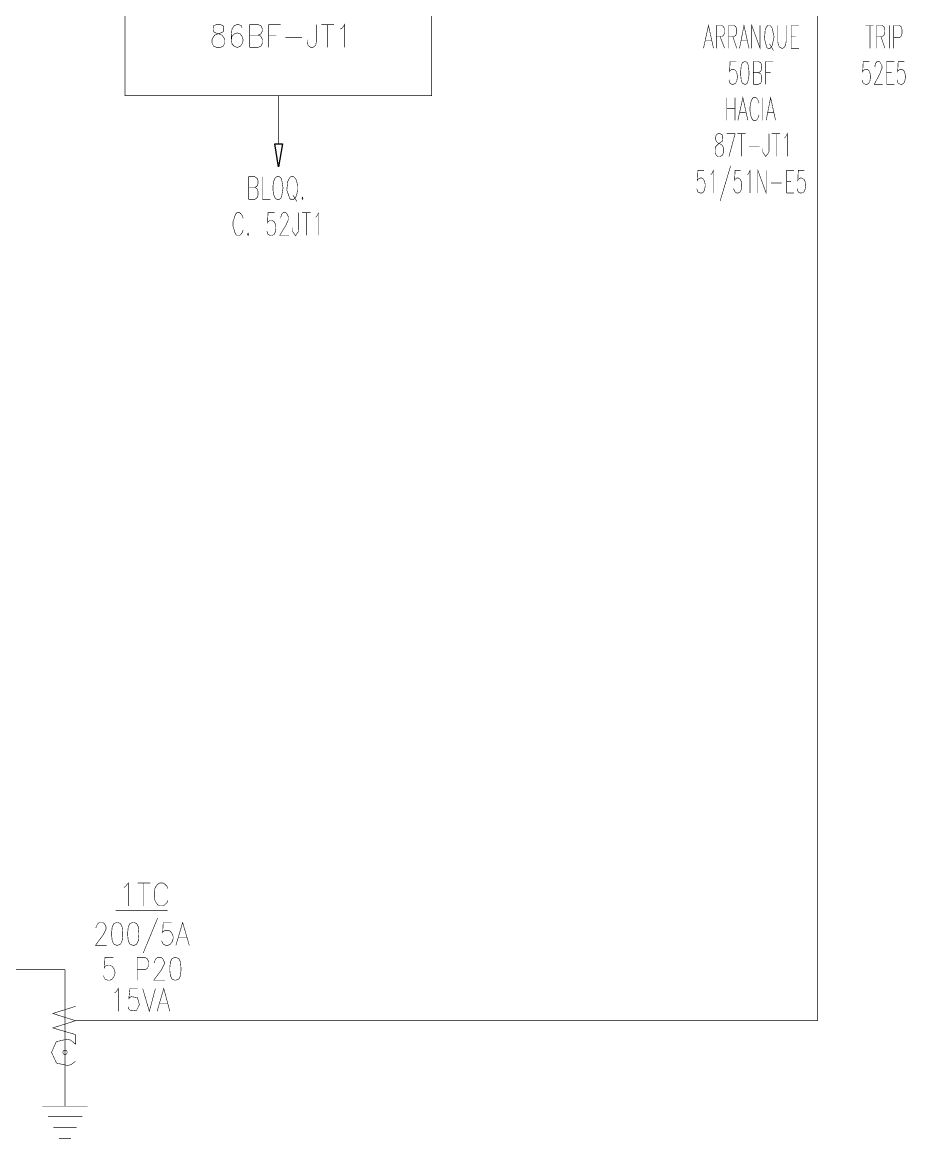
# Model space of a CAD drawing. Header units: millimetres. Extents: x -1355 to 3509, y -1443 to -567.
# Drawn here: x 3100.4 to 3172.1, y -1017.3 to -926.7 of the extents above; entities that cross this region are included whole.
import ezdxf

# ---------------------------------------------------------------- set-up
doc = ezdxf.new("R2010")
doc.units = ezdxf.units.MM

msp = doc.modelspace()

# ---------------------------------------------------------------- linework, layer by layer
at = {"color": 0, "const_width": 0.045}
for points in [[(3165.005, -915.915), (3165.005, -1007.77)], [(3126.221, -927.285), (3126.4, -927.194), (3126.582, -926.924), (3126.582, -928.771)], [(3159.644, -928.842), (3159.644, -926.995), (3160.319, -928.842), (3160.319, -926.995)], [(3118.248, -927.194), (3118.203, -927.014), (3117.977, -926.924), (3117.843, -926.924), (3117.617, -927.014), (3117.439, -927.285), (3117.391, -927.689), (3117.391, -928.14), (3117.439, -928.502), (3117.617, -928.68), (3117.843, -928.771), (3117.887, -928.771), (3118.113, -928.68), (3118.248, -928.502), (3118.339, -928.231), (3118.339, -928.14), (3118.248, -927.871), (3118.113, -927.689), (3117.887, -927.602), (3117.843, -927.602), (3117.617, -927.689), (3117.439, -927.871), (3117.391, -928.14)], [(3118.878, -928.771), (3118.878, -926.924), (3119.555, -926.924), (3119.779, -927.014), (3119.914, -927.285), (3119.914, -927.419), (3119.779, -927.689), (3119.555, -927.78), (3118.878, -927.78)], [(3119.555, -927.78), (3119.779, -927.871), (3119.914, -928.14), (3119.914, -928.411), (3119.779, -928.68), (3119.555, -928.771), (3118.878, -928.771)], [(3120.409, -928.771), (3120.409, -926.924), (3121.4, -926.924)], [(3120.409, -927.78), (3121.04, -927.78)], [(3124.283, -926.924), (3124.283, -928.32), (3124.239, -928.592), (3124.148, -928.68), (3124.013, -928.771), (3123.834, -928.771), (3123.699, -928.68), (3123.608, -928.592), (3123.565, -928.32), (3123.565, -928.14)], [(3124.69, -926.924), (3125.726, -926.924)], [(3125.186, -926.924), (3125.186, -928.771)], [(3155.727, -928.842), (3156.131, -926.995), (3156.536, -928.842)], [(3156.762, -928.842), (3156.762, -926.995), (3157.21, -926.995), (3157.348, -927.086), (3157.392, -927.177), (3157.436, -927.355), (3157.436, -927.534), (3157.392, -927.717), (3157.348, -927.807), (3157.21, -927.895), (3156.762, -927.895)], [(3157.753, -928.842), (3157.753, -926.995), (3158.202, -926.995), (3158.336, -927.086), (3158.383, -927.177), (3158.427, -927.355), (3158.427, -927.534), (3158.383, -927.717), (3158.336, -927.807), (3158.202, -927.895), (3157.753, -927.895)], [(3158.653, -928.842), (3159.014, -926.995), (3159.419, -928.842)], [(3161.762, -926.995), (3161.762, -928.303), (3161.806, -928.572), (3161.896, -928.752), (3162.076, -928.842), (3162.167, -928.842), (3162.301, -928.752), (3162.393, -928.572), (3162.436, -928.303), (3162.436, -926.995)], [(3162.841, -928.842), (3162.841, -926.995), (3163.472, -926.995)], [(3168.879, -926.995), (3169.554, -926.995)], [(3169.24, -926.995), (3169.24, -928.842)], [(3169.779, -928.842), (3169.779, -926.995), (3170.228, -926.995), (3170.366, -927.086), (3170.41, -927.177), (3170.454, -927.355), (3170.454, -927.534), (3170.41, -927.717), (3170.366, -927.807), (3170.228, -927.895), (3169.779, -927.895)], [(3170.814, -926.995), (3170.814, -928.842)], [(3171.175, -928.842), (3171.175, -926.995), (3171.627, -926.995), (3171.762, -927.086), (3171.806, -927.177), (3171.85, -927.355), (3171.85, -927.626), (3171.806, -927.807), (3171.762, -927.895), (3171.627, -927.986), (3171.175, -927.986)], [(3121.76, -927.959), (3123.113, -927.959)], [(3155.905, -928.212), (3156.356, -928.212)], [(3157.076, -927.895), (3157.436, -928.842)], [(3158.113, -927.895), (3158.427, -928.842)], [(3158.788, -928.212), (3159.283, -928.212)], [(3161.084, -928.481), (3161.401, -929.021)], [(3162.841, -927.895), (3163.202, -927.895)], [(3170.14, -927.895), (3170.454, -928.842)], [(3162.841, -928.842), (3163.472, -928.842)], [(3158.383, -929.921), (3157.888, -929.921), (3157.841, -930.734), (3157.888, -930.643), (3158.022, -930.555), (3158.157, -930.555), (3158.336, -930.643), (3158.427, -930.825), (3158.474, -931.095), (3158.474, -931.23), (3158.427, -931.5), (3158.336, -931.681), (3158.157, -931.769), (3158.022, -931.769), (3157.888, -931.681), (3157.841, -931.591), (3157.796, -931.409)], [(3159.779, -931.769), (3159.779, -929.921), (3160.184, -929.921), (3160.366, -930.012), (3160.41, -930.103), (3160.454, -930.282), (3160.454, -930.464), (3160.41, -930.643), (3160.366, -930.734), (3160.184, -930.825), (3159.779, -930.825)], [(3160.77, -931.769), (3160.77, -929.921), (3161.401, -929.921)], [(3169.193, -929.925), (3168.697, -929.925), (3168.653, -930.734), (3168.697, -930.643), (3168.879, -930.555), (3169.014, -930.555), (3169.149, -930.643), (3169.24, -930.825), (3169.283, -931.095), (3169.283, -931.23), (3169.24, -931.5), (3169.149, -931.681), (3169.014, -931.769), (3168.879, -931.769), (3168.697, -931.681), (3168.653, -931.591), (3168.607, -931.409)], [(3169.645, -930.373), (3169.645, -930.282), (3169.688, -930.103), (3169.733, -930.012), (3169.823, -929.925), (3170.005, -929.925), (3170.093, -930.012), (3170.228, -930.282), (3170.228, -930.464), (3170.14, -930.643), (3170.049, -930.913), (3169.597, -931.769), (3170.275, -931.769)], [(3170.589, -931.769), (3170.589, -929.925), (3171.219, -929.925)], [(3172.032, -929.925), (3171.536, -929.925), (3171.493, -930.734), (3171.536, -930.643), (3171.715, -930.555), (3171.85, -930.555), (3171.985, -930.643), (3172.076, -930.825), (3172.122, -931.095), (3172.122, -931.23), (3172.076, -931.5), (3171.985, -931.681), (3171.85, -931.769), (3171.715, -931.769), (3171.536, -931.681), (3171.493, -931.591), (3171.445, -931.409)], [(3160.184, -930.825), (3160.366, -930.913), (3160.41, -931.004), (3160.454, -931.139), (3160.454, -931.409), (3160.41, -931.591), (3160.366, -931.681), (3160.184, -931.769), (3159.779, -931.769)], [(3160.77, -930.825), (3161.175, -930.825)], [(3170.589, -930.825), (3170.996, -930.825)], [(3170.589, -931.769), (3171.219, -931.769)], [(3121.221, -936.608), (3121.221, -932.689)], [(3157.617, -932.851), (3157.617, -934.699)], [(3158.293, -932.851), (3158.293, -934.699)], [(3158.518, -934.699), (3158.922, -932.851), (3159.328, -934.699)], [(3160.231, -933.3), (3160.184, -933.121), (3160.093, -932.942), (3160.005, -932.851), (3159.779, -932.851), (3159.688, -932.942), (3159.6, -933.121), (3159.553, -933.3), (3159.509, -933.572), (3159.509, -933.977), (3159.553, -934.247), (3159.6, -934.426), (3159.688, -934.608), (3159.779, -934.699), (3160.005, -934.699), (3160.093, -934.608), (3160.184, -934.426), (3160.231, -934.247)], [(3160.545, -932.851), (3160.545, -934.699)], [(3160.814, -934.699), (3161.175, -932.851), (3161.58, -934.699)], [(3157.617, -933.752), (3158.293, -933.752)], [(3158.697, -934.068), (3159.148, -934.068)], [(3160.949, -934.068), (3161.445, -934.068)], [(3157.796, -937.626), (3158.293, -935.778), (3157.617, -935.778)], [(3158.474, -935.778), (3159.148, -935.778)], [(3158.832, -935.778), (3158.832, -937.626)], [(3161.04, -935.778), (3161.04, -937.174), (3161.032, -937.292), (3160.776, -937.626), (3160.545, -937.288), (3160.545, -937.174), (3160.545, -936.995)], [(3161.266, -935.778), (3161.941, -935.778)], [(3161.627, -935.778), (3161.627, -937.626)], [(3162.301, -936.139), (3162.393, -936.048), (3162.527, -935.778), (3162.527, -937.626)], [(3159.419, -936.817), (3160.275, -936.817)], [(3156.31, -939.112), (3156.401, -939.021), (3156.536, -938.752), (3156.536, -940.599)], [(3157.932, -938.391), (3157.076, -941.23)], [(3159.283, -939.112), (3159.374, -939.021), (3159.509, -938.752), (3159.509, -940.599)], [(3160.14, -940.599), (3160.14, -938.752), (3160.814, -940.599), (3160.814, -938.752)], [(3118.787, -941.113), (3118.787, -939.265), (3119.283, -939.265), (3119.417, -939.356), (3119.508, -939.443), (3119.553, -939.625), (3119.553, -939.805), (3119.508, -939.986), (3119.417, -940.077), (3119.283, -940.121), (3118.787, -940.121)], [(3119.914, -939.265), (3119.914, -941.113), (3120.543, -941.113)], [(3155.77, -938.752), (3155.275, -938.752), (3155.23, -939.564), (3155.275, -939.473), (3155.453, -939.382), (3155.588, -939.382), (3155.727, -939.473), (3155.814, -939.652), (3155.861, -939.878), (3155.861, -940.057), (3155.814, -940.329), (3155.727, -940.508), (3155.588, -940.599), (3155.453, -940.599), (3155.275, -940.508), (3155.23, -940.418), (3155.184, -940.238)], [(3158.744, -938.752), (3158.293, -938.752), (3158.248, -939.564), (3158.293, -939.473), (3158.427, -939.382), (3158.562, -939.382), (3158.697, -939.473), (3158.788, -939.652), (3158.832, -939.878), (3158.832, -940.057), (3158.788, -940.329), (3158.697, -940.508), (3158.562, -940.599), (3158.427, -940.599), (3158.293, -940.508), (3158.157, -940.238)], [(3162.483, -940.599), (3162.483, -938.752), (3163.067, -938.752)], [(3163.923, -938.752), (3163.427, -938.752), (3163.383, -939.564), (3163.427, -939.473), (3163.562, -939.382), (3163.697, -939.382), (3163.879, -939.473), (3163.967, -939.652), (3164.014, -939.878), (3164.014, -940.06), (3163.967, -940.329), (3163.879, -940.508), (3163.697, -940.599), (3163.562, -940.599), (3163.427, -940.508), (3163.383, -940.418), (3163.336, -940.238)], [(3119.283, -940.121), (3119.417, -940.212), (3119.508, -940.3), (3119.553, -940.482), (3119.553, -940.752), (3119.508, -940.931), (3119.417, -941.022), (3119.283, -941.113), (3118.787, -941.113)], [(3161.219, -939.787), (3162.076, -939.787)], [(3162.483, -939.652), (3162.841, -939.652)], [(3122.391, -940.752), (3122.708, -941.291)], [(3162.483, -940.599), (3163.067, -940.599)], [(3118.339, -942.643), (3118.291, -942.465), (3118.157, -942.282), (3118.068, -942.192), (3117.843, -942.192), (3117.752, -942.282), (3117.661, -942.465), (3117.617, -942.643), (3117.526, -942.913), (3117.526, -943.318), (3117.617, -943.59), (3117.661, -943.769), (3117.752, -943.948), (3117.843, -944.039), (3118.068, -944.039), (3118.157, -943.948), (3118.291, -943.769), (3118.339, -943.59)], [(3120.905, -942.192), (3120.365, -942.192), (3120.32, -943.003), (3120.365, -942.913), (3120.543, -942.822), (3120.679, -942.822), (3120.86, -942.913), (3120.951, -943.094), (3120.995, -943.318), (3120.995, -943.499), (3120.951, -943.769), (3120.86, -943.948), (3120.679, -944.039), (3120.543, -944.039), (3120.365, -943.948), (3120.32, -943.86), (3120.274, -943.679)], [(3121.4, -942.643), (3121.4, -942.553), (3121.447, -942.373), (3121.491, -942.282), (3121.582, -942.192), (3121.805, -942.192), (3121.895, -942.282), (3122.03, -942.553), (3122.03, -942.734), (3121.943, -942.913), (3121.852, -943.139), (3121.312, -944.039), (3122.077, -944.039)], [(3122.843, -942.192), (3122.843, -943.59), (3122.837, -943.711), (3122.594, -944.057), (3122.35, -943.711), (3122.347, -943.59), (3122.347, -943.408)], [(3123.113, -942.192), (3123.834, -942.192)], [(3123.474, -942.192), (3123.474, -944.039)], [(3124.239, -942.553), (3124.329, -942.465), (3124.465, -942.192), (3124.465, -944.039)], [(3108.655, -996.961), (3108.789, -996.87), (3109.013, -996.6), (3109.013, -998.447)], [(3109.781, -996.6), (3110.816, -996.6)], [(3110.274, -996.6), (3110.274, -998.447)], [(3112.212, -997.052), (3112.168, -996.87), (3111.986, -996.69), (3111.851, -996.6), (3111.537, -996.6), (3111.4, -996.69), (3111.265, -996.87), (3111.177, -997.052), (3111.13, -997.277), (3111.13, -997.726), (3111.177, -997.996), (3111.265, -998.177), (3111.4, -998.356), (3111.537, -998.447), (3111.851, -998.447), (3111.986, -998.356), (3112.168, -998.177), (3112.212, -997.996)], [(3107.977, -998.808), (3112.212, -998.808)], [(3106.402, -1000.248), (3106.402, -1000.16), (3106.537, -999.89), (3106.673, -999.799), (3106.942, -999.799), (3107.077, -999.89), (3107.212, -1000.16), (3107.212, -1000.339), (3106.986, -1000.79), (3106.356, -1001.647), (3107.256, -1001.647)], [(3111.4, -999.438), (3110.229, -1002.277)], [(3112.526, -999.799), (3111.851, -999.799), (3111.808, -1000.609), (3111.851, -1000.521), (3112.033, -1000.43), (3112.256, -1000.43), (3112.437, -1000.521), (3112.573, -1000.7), (3112.663, -1000.926), (3112.663, -1001.104), (3112.573, -1001.374), (3112.437, -1001.556), (3112.256, -1001.647), (3112.033, -1001.647), (3111.851, -1001.556), (3111.717, -1001.286)], [(3112.887, -1001.647), (3113.429, -999.799), (3113.969, -1001.647)], [(3113.113, -1001.016), (3113.743, -1001.016)], [(3107.799, -1002.635), (3107.121, -1002.635), (3107.077, -1003.447), (3107.121, -1003.356), (3107.347, -1003.266), (3107.526, -1003.266), (3107.708, -1003.356), (3107.842, -1003.538), (3107.933, -1003.808), (3107.933, -1003.943), (3107.842, -1004.213), (3107.708, -1004.392), (3107.526, -1004.482), (3107.347, -1004.482), (3107.121, -1004.392), (3106.986, -1004.122)], [(3109.734, -1004.482), (3109.734, -1002.635), (3110.365, -1002.635), (3110.547, -1002.726), (3110.682, -1002.996), (3110.682, -1003.266), (3110.547, -1003.538), (3110.365, -1003.627), (3109.734, -1003.627)], [(3111.13, -1003.087), (3111.13, -1002.996), (3111.265, -1002.726), (3111.4, -1002.635), (3111.673, -1002.635), (3111.808, -1002.726), (3111.942, -1002.996), (3111.942, -1003.177), (3111.717, -1003.627), (3111.086, -1004.482), (3111.986, -1004.482)], [(3103.877, -1003.627), (3096.851, -1003.627)], [(3103.877, -1003.627), (3103.877, -1014.708)], [(3107.887, -1005.518), (3108.022, -1005.43), (3108.203, -1005.16), (3108.203, -1007.005)], [(3109.779, -1005.16), (3109.148, -1005.16), (3109.059, -1005.97), (3109.148, -1005.879), (3109.262, -1005.817), (3109.757, -1005.902), (3109.919, -1006.462), (3109.669, -1006.97), (3109.165, -1006.916), (3109.059, -1006.826), (3109.013, -1006.644)], [(3110.185, -1005.16), (3110.725, -1007.005), (3111.221, -1005.16)], [(3111.356, -1007.005), (3111.895, -1005.16), (3112.391, -1007.005)], [(3104.734, -1006.6), (3102.887, -1007.187), (3104.734, -1007.77), (3102.887, -1008.356), (3104.734, -1008.896)], [(3111.582, -1006.374), (3112.212, -1006.374)], [(3104.734, -1007.77), (3165.005, -1007.77)], [(3104.734, -1011.061), (3104.373, -1011.33), (3104.113, -1011.413), (3103.185, -1011.21), (3102.783, -1010.339), (3103.168, -1009.468), (3104.074, -1009.266), (3104.329, -1009.348), (3104.734, -1009.665), (3104.734, -1008.896)], [(3102.03, -1014.708), (3105.725, -1014.708)], [(3102.482, -1015.565), (3105.274, -1015.565)], [(3102.933, -1016.422), (3104.825, -1016.422)], [(3103.382, -1017.322), (3104.373, -1017.322)]]:
    msp.add_lwpolyline(points, dxfattribs=at)
for points in [[(3133.652, -932.689), (3133.652, -923.005), (3108.743, -923.005), (3108.743, -932.689), (3133.652, -932.689)], [(3116.174, -926.924), (3115.951, -927.014), (3115.905, -927.194), (3115.905, -927.376), (3115.951, -927.51), (3116.13, -927.602), (3116.4, -927.689), (3116.626, -927.78), (3116.76, -927.959), (3116.851, -928.14), (3116.851, -928.411), (3116.717, -928.68), (3116.491, -928.771), (3116.174, -928.771), (3115.951, -928.68), (3115.816, -928.411), (3115.816, -928.14), (3115.905, -927.959), (3116.039, -927.78), (3116.265, -927.689), (3116.535, -927.602), (3116.717, -927.51), (3116.76, -927.376), (3116.76, -927.194), (3116.717, -927.014), (3116.491, -926.924), (3116.174, -926.924)], [(3160.949, -926.995), (3160.861, -927.086), (3160.77, -927.265), (3160.736, -927.355), (3160.679, -928.095), (3160.864, -928.778), (3160.949, -928.842), (3161.131, -928.842), (3161.219, -928.752), (3161.299, -928.628), (3161.459, -927.919), (3161.299, -927.209), (3161.219, -927.086), (3161.131, -926.995), (3160.949, -926.995)], [(3159.057, -929.921), (3158.879, -930.012), (3158.788, -930.282), (3158.744, -930.734), (3158.744, -931.004), (3158.788, -931.409), (3158.879, -931.681), (3159.057, -931.769), (3159.148, -931.769), (3159.283, -931.681), (3159.374, -931.409), (3159.419, -931.004), (3159.419, -930.734), (3159.374, -930.282), (3159.283, -930.012), (3159.148, -929.921), (3159.057, -929.921)], [(3156.896, -935.778), (3156.762, -935.869), (3156.715, -936.048), (3156.715, -936.23), (3156.762, -936.409), (3156.853, -936.5), (3157.032, -936.591), (3157.21, -936.678), (3157.301, -936.817), (3157.345, -936.995), (3157.345, -937.265), (3157.301, -937.447), (3157.257, -937.535), (3157.076, -937.626), (3156.896, -937.626), (3156.762, -937.535), (3156.706, -937.377), (3156.692, -936.848), (3156.964, -936.587), (3157.257, -936.382), (3157.293, -935.986), (3157.257, -935.869), (3157.076, -935.778), (3156.896, -935.778)], [(3121.086, -939.265), (3120.951, -939.356), (3120.86, -939.534), (3120.817, -939.716), (3120.769, -939.986), (3120.769, -940.391), (3120.817, -940.661), (3120.86, -940.842), (3120.951, -941.022), (3121.086, -941.113), (3121.265, -941.113), (3121.4, -941.022), (3121.462, -940.925), (3121.585, -940.188), (3121.462, -939.455), (3121.4, -939.356), (3121.265, -939.265), (3121.086, -939.265)], [(3122.212, -939.265), (3122.121, -939.356), (3122.03, -939.534), (3121.966, -939.643), (3121.887, -940.35), (3122.119, -941.025), (3122.212, -941.113), (3122.438, -941.113), (3122.526, -941.022), (3122.661, -940.842), (3122.708, -940.661), (3122.752, -940.391), (3122.752, -939.986), (3122.708, -939.716), (3122.661, -939.534), (3122.526, -939.356), (3122.438, -939.265), (3122.212, -939.265)], [(3123.157, -940.931), (3123.113, -941.022), (3123.157, -941.113), (3123.203, -941.022), (3123.157, -940.931)], [(3118.743, -943.86), (3118.699, -943.948), (3118.743, -944.039), (3118.787, -943.948), (3118.743, -943.86)], [(3108.068, -999.799), (3107.842, -999.887), (3107.708, -1000.16), (3107.663, -1000.609), (3107.663, -1000.835), (3107.708, -1001.286), (3107.842, -1001.556), (3108.068, -1001.647), (3108.159, -1001.647), (3108.382, -1001.556), (3108.517, -1001.286), (3108.563, -1000.835), (3108.563, -1000.609), (3108.517, -1000.16), (3108.382, -999.887), (3108.159, -999.799), (3108.068, -999.799)], [(3109.373, -999.799), (3109.148, -999.887), (3109.013, -1000.16), (3108.968, -1000.609), (3108.968, -1000.835), (3109.013, -1001.286), (3109.148, -1001.556), (3109.373, -1001.647), (3109.508, -1001.647), (3109.69, -1001.556), (3109.825, -1001.286), (3109.869, -1000.835), (3109.869, -1000.609), (3109.825, -1000.16), (3109.69, -999.887), (3109.508, -999.799), (3109.373, -999.799)], [(3112.799, -1002.635), (3112.573, -1002.726), (3112.437, -1002.996), (3112.391, -1003.447), (3112.391, -1003.717), (3112.437, -1004.122), (3112.573, -1004.392), (3112.799, -1004.482), (3112.887, -1004.482), (3113.113, -1004.392), (3113.248, -1004.122), (3113.291, -1003.717), (3113.291, -1003.447), (3113.248, -1002.996), (3113.113, -1002.726), (3112.887, -1002.635), (3112.799, -1002.635)], [(3103.699, -1010.339), (3103.742, -1010.204), (3103.877, -1010.16), (3104.013, -1010.204), (3104.059, -1010.339), (3104.013, -1010.474), (3103.877, -1010.518), (3103.742, -1010.474), (3103.699, -1010.339)]]:
    msp.add_lwpolyline(points, close=True, dxfattribs=at)
at = {"color": 0}
msp.add_lwpolyline([(3121.535, -936.608), (3121.221, -938.455), (3120.905, -936.608)], close=True, dxfattribs=at)

doc.saveas('drawing.dxf')
